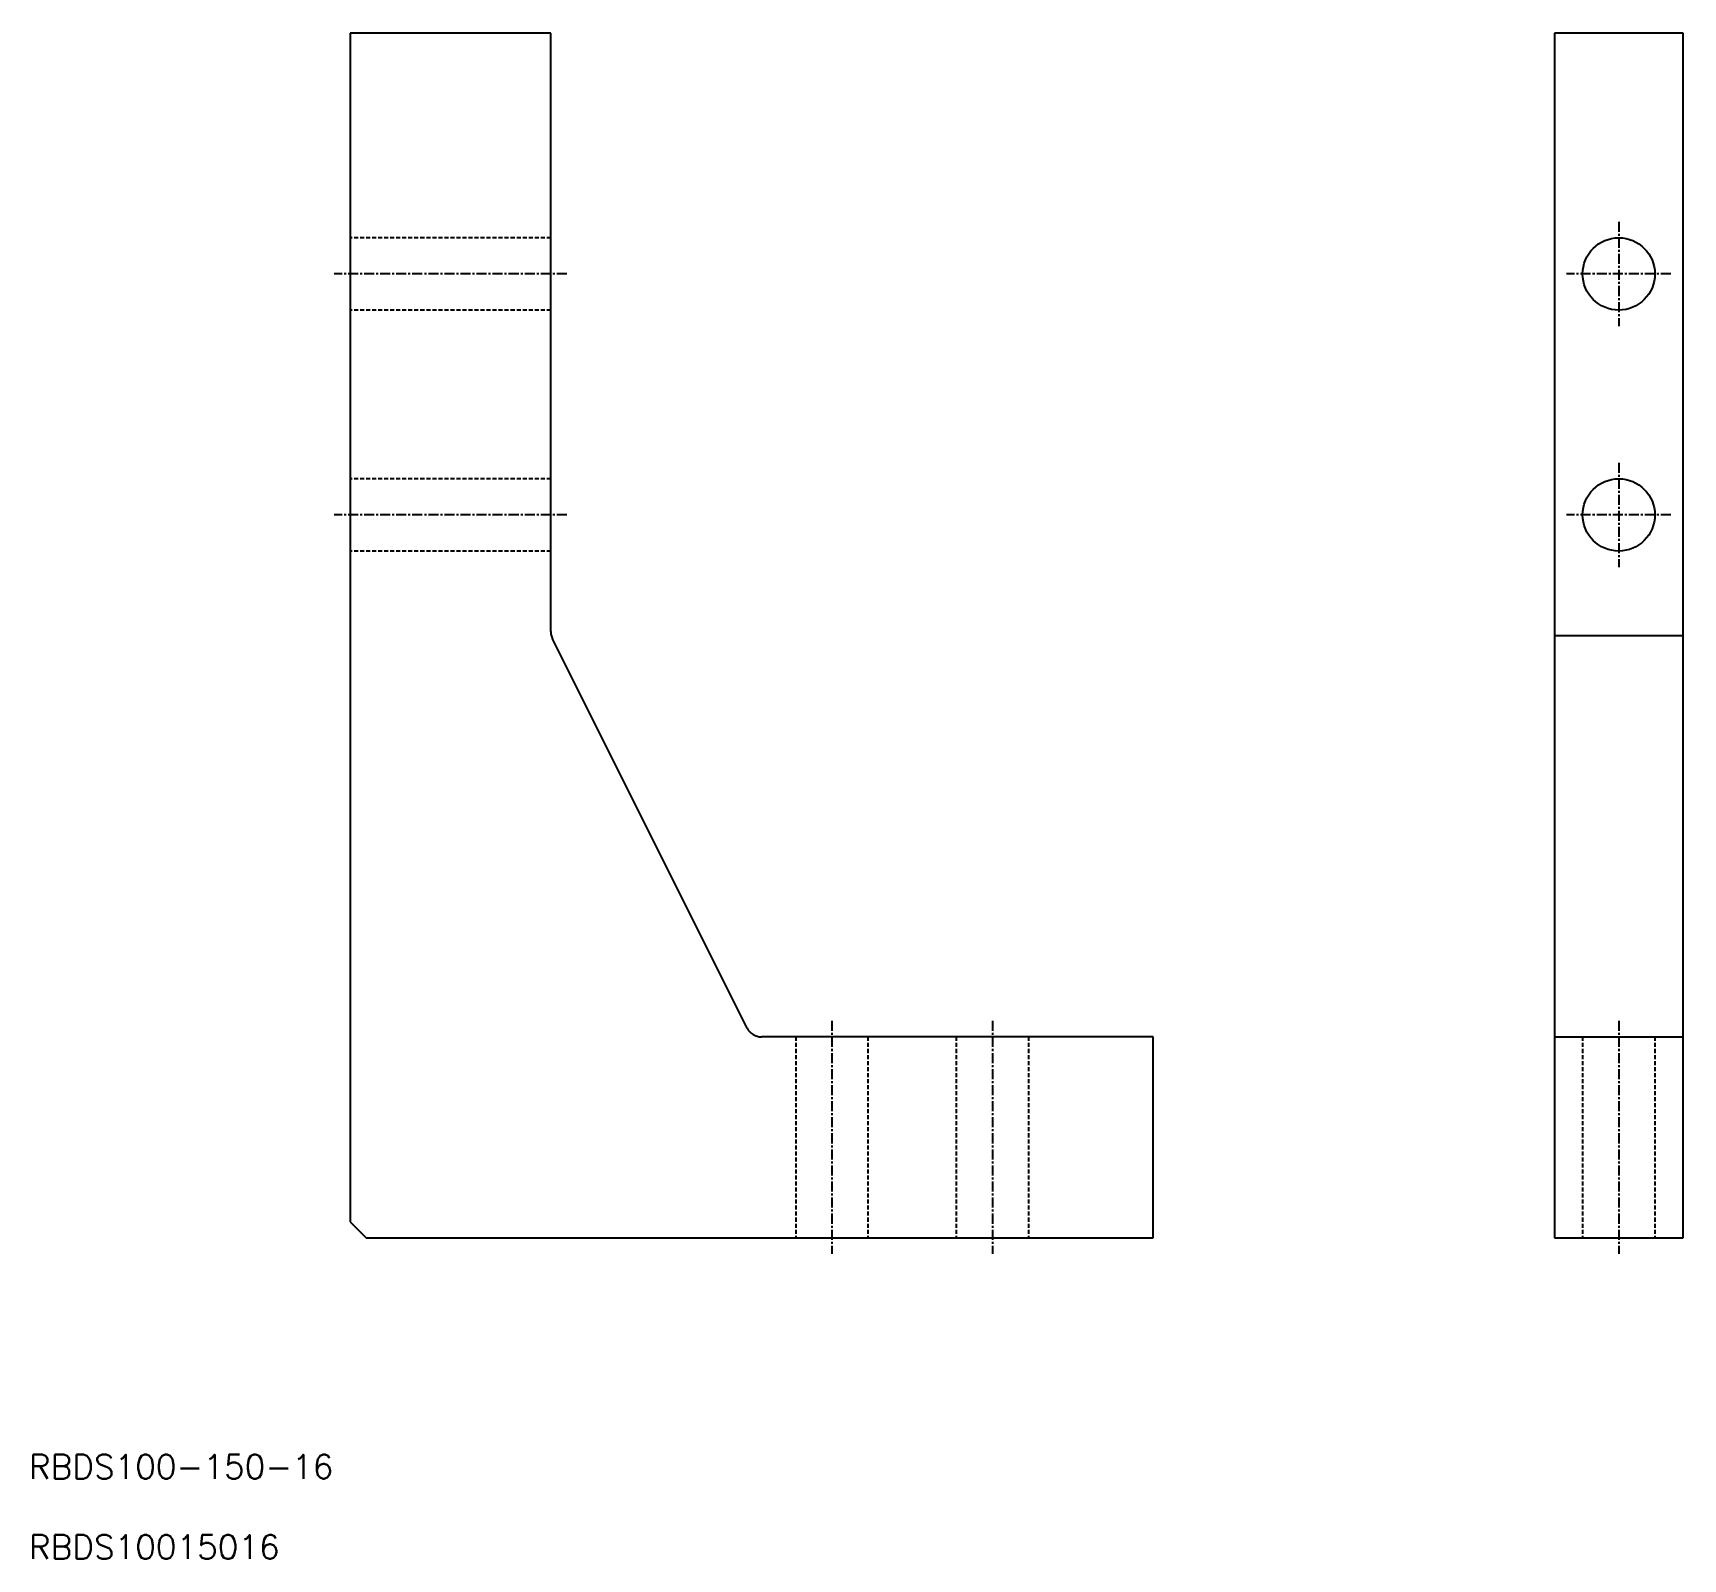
# Model space of a CAD drawing. Extents: x 11 to 216, y 10 to 200.
import ezdxf

# ---------------------------------------------------------------- set-up
doc = ezdxf.new("R2010")
doc.units = 0
doc.linetypes.add('CENTER', pattern=[2, 1.25, -0.25, 0.25, -0.25])
doc.linetypes.add('DASHED', pattern=[0.75, 0.5, -0.25])
doc.layers.get('0').update_dxf_attribs({"linetype": 'CONTINUOUS'})
doc.layers.add('CENTER', color=1, linetype='CENTER')
doc.styles.get("Standard").update_dxf_attribs({"font": 'txt.shx'})

msp = doc.modelspace()

# ---------------------------------------------------------------- linework, layer by layer
at = {"color": 7, "linetype": 'CONTINUOUS'}
for p, q in [((50, 200), (50, 52)), ((75, 200), (50, 200)), ((75, 125.47), (75, 200)), ((216, 200), (200, 200)), ((200, 200), (200, 50)), ((216, 50), (216, 200)), ((99.45, 76.11), (75.21, 124.58)), ((200, 125), (216, 125)), ((150, 75), (101.24, 75)), ((150, 50), (150, 75)), ((200, 75), (216, 75)), ((50, 52), (52, 50)), ((52, 50), (150, 50)), ((200, 50), (216, 50))]:
    msp.add_line(p, q, dxfattribs=at)
at = {"color": 3, "linetype": 'DASHED'}
for p, q in [((75, 174.5), (50, 174.5)), ((75, 165.5), (50, 165.5)), ((75, 144.5), (50, 144.5)), ((75, 135.5), (50, 135.5)), ((105.5, 75), (105.5, 50)), ((114.5, 75), (114.5, 50)), ((125.5, 75), (125.5, 50)), ((134.5, 75), (134.5, 50)), ((203.5, 75), (203.5, 50)), ((212.5, 75), (212.5, 50))]:
    msp.add_line(p, q, dxfattribs=at)
at = {"color": 7, "linetype": 'CONTINUOUS'}
for centre in [(208, 170), (208, 140)]:
    msp.add_circle(centre, 4.5, dxfattribs=at)
for centre, start, end in [((77, 125.47), 180, 206.5651), ((101.24, 77), 206.5651, 270)]:
    msp.add_arc(centre, 2, start, end, dxfattribs=at)
at = {"layer": 'CENTER', "color": 1, "linetype": 'CENTER'}
for p, q in [((208, 176.5), (208, 163.5)), ((77, 170), (48, 170)), ((214.5, 170), (201.5, 170)), ((208, 146.5), (208, 133.5)), ((77, 140), (48, 140)), ((214.5, 140), (201.5, 140)), ((110, 77), (110, 48)), ((130, 77), (130, 48)), ((208, 77), (208, 48))]:
    msp.add_line(p, q, dxfattribs=at)

# ---------------------------------------------------------------- texts
at = {"color": 7, "linetype": 'CONTINUOUS'}
for s, p in [('RBDS100-150-16 ', (10, 20)), ('RBDS10015016 ', (10, 10))]:
    msp.add_text(s, height=3, dxfattribs=at).set_placement(p)

doc.saveas('drawing.dxf')
